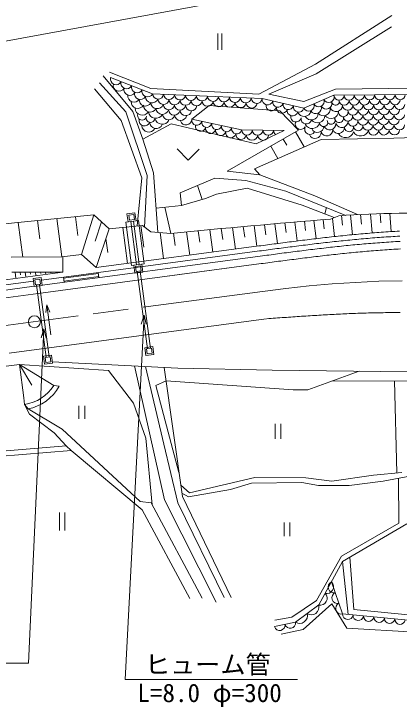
# Model space of a CAD drawing. Units: millimetres, scale not verified. Extents: x 40000 to 680000, y 20000 to 380000.
# Drawn here: x 195071 to 233385, y 271805 to 340685 of the extents above; entities that cross this region are included whole.
import ezdxf
from ezdxf.enums import TextEntityAlignment as Align

# ---------------------------------------------------------------- set-up
doc = ezdxf.new("R2010")
doc.units = ezdxf.units.MM
doc.header["$LTSCALE"] = 1000
doc.linetypes.add('CHAIN', pattern=[18.5, 12, -1.5, 3.5, -1.5])
for name, color, linetype, lineweight in [('M-BGD', 7, 'Continuous', 13), ('M-BMK', 2, 'CHAIN', 13), ('M-WORK', 1, 'Continuous', 13)]:
    doc.layers.add(name, color=color, linetype=linetype, lineweight=lineweight)
doc.styles.add('ＭＳ ゴシック', font='')
doc.styles.get('ＭＳ ゴシック').set_extended_font_data('MS Gothic')

msp = doc.modelspace()

# ---------------------------------------------------------------- linework, layer by layer
at = {"layer": 'M-BGD'}
msp.add_circle((197113, 310095), 600, dxfattribs=at)
at = {"layer": 'M-BMK'}
msp.add_lwpolyline([(233698, 314166), (231376, 314111), (229055, 314007), (226737, 313856), (224423, 313656), (222114, 313409), (219810, 313114), (191469, 309344)], dxfattribs=at)
at = {"layer": 'M-WORK'}
for p, q in [((75404, 316113), (228402, 344250)), ((225079, 335680), (232662, 340528)), ((232628, 339385), (225117, 334737)), ((215357, 338737), (215357, 337127)), ((215760, 338737), (215760, 337127)), ((219419, 332694), (225079, 335680)), ((204569, 334900), (208700, 333272)), ((203942, 334533), (206887, 330973)), ((208874, 332746), (204686, 334350)), ((225117, 334737), (220424, 332691)), ((203604, 333836), (206205, 330943)), ((227072, 333198), (244535, 333410)), ((203106, 333226), (205737, 330102)), ((208700, 333272), (219419, 332694)), ((219773, 332271), (208874, 332746)), ((223902, 331967), (227072, 333198)), ((244110, 332761), (226900, 332597)), ((223916, 331306), (219773, 332271)), ((220424, 332691), (223902, 331967)), ((226900, 332597), (223916, 331306)), ((212761, 330224), (214485, 331579)), ((214485, 331579), (221533, 331055)), ((206205, 330943), (208336, 324633)), ((206887, 330973), (207905, 328246)), ((221533, 331055), (223380, 329116)), ((205737, 330102), (207784, 324408)), ((217717, 329147), (212761, 330224)), ((210699, 329763), (207905, 328246)), ((219179, 327762), (210699, 329763)), ((223380, 329116), (216270, 325069)), ((221964, 329101), (217717, 329147)), ((221964, 329101), (219179, 327762)), ((223087, 328949), (223936, 327458)), ((223087, 328949), (223936, 327458)), ((242927, 328609), (232847, 328347)), ((207905, 328246), (208967, 324876)), ((225644, 328209), (218996, 325285)), ((221851, 328246), (222203, 327628)), ((221851, 328246), (222203, 327628)), ((232847, 328347), (225644, 328209)), ((211306, 327273), (212419, 326159)), ((212419, 326159), (213511, 327250)), ((220615, 327542), (221319, 326307)), ((220615, 327542), (221319, 326307)), ((218996, 325285), (219519, 324685)), ((208336, 324633), (208077, 319505)), ((208967, 324876), (209383, 318980)), ((216270, 325069), (219519, 324685)), ((219519, 324685), (224998, 322607)), ((207784, 324408), (207320, 319617)), ((215056, 324346), (211594, 322892)), ((218149, 324115), (215056, 324346)), ((222120, 323053), (218149, 324115)), ((213319, 323617), (213791, 322239)), ((215218, 322776), (218288, 323377)), ((218288, 323377), (223744, 321668)), ((228092, 320667), (222120, 323053)), ((211594, 322892), (211732, 321645)), ((214133, 322338), (215218, 322776)), ((224998, 322607), (229244, 320736)), ((211732, 321645), (214133, 322338)), ((211732, 321645), (209213, 321383)), ((210069, 321472), (210676, 318863)), ((223744, 321668), (226937, 320441)), ((226152, 321442), (225998, 320802)), ((191503, 319571), (203041, 320713)), ((199841, 316531), (199333, 320346)), ((201187, 320529), (201437, 318653)), ((201811, 316793), (203041, 320713)), ((203041, 320713), (204541, 319342)), ((206322, 320810), (207115, 320916)), ((206322, 320810), (207115, 320916)), ((206322, 320810), (206428, 320017)), ((206322, 320810), (206428, 320017)), ((206491, 320681), (206986, 320747)), ((206491, 320681), (206986, 320747)), ((206491, 320681), (206557, 320186)), ((206491, 320681), (206557, 320186)), ((206986, 320747), (207052, 320252)), ((206986, 320747), (207052, 320252)), ((207115, 320916), (207221, 320123)), ((207115, 320916), (207221, 320123)), ((226572, 320294), (227380, 320619)), ((226941, 318559), (226745, 320363)), ((227639, 320637), (227736, 319698)), ((228746, 318744), (228558, 320697)), ((229553, 320752), (229638, 319793)), ((230700, 318916), (230550, 320797)), ((231509, 320830), (231575, 319909)), ((232582, 319050), (232470, 320855)), ((195959, 316523), (195501, 319966)), ((197417, 320156), (197659, 318341)), ((203791, 320027), (203151, 318098)), ((204541, 319342), (207861, 319670)), ((207454, 320154), (206195, 319986)), ((207454, 320154), (206195, 319986)), ((206195, 319986), (206768, 315676)), ((206195, 319986), (206768, 315676)), ((206428, 320017), (207221, 320123)), ((206428, 320017), (207221, 320123)), ((206557, 320186), (207052, 320252)), ((206557, 320186), (207052, 320252)), ((206690, 320052), (207264, 315742)), ((206690, 320052), (207264, 315742)), ((206958, 320088), (207531, 315778)), ((206958, 320088), (207531, 315778)), ((207454, 320154), (208027, 315844)), ((207454, 320154), (208027, 315844)), ((207699, 319654), (207984, 317508)), ((207861, 319670), (208677, 319044)), ((219237, 317597), (218964, 319649)), ((219997, 319741), (220130, 318737)), ((221289, 317869), (221031, 319832)), ((222022, 319917), (222146, 318957)), ((223252, 318122), (223015, 320002)), ((223966, 320081), (224079, 319160)), ((225132, 318353), (224918, 320160)), ((225834, 320235), (225937, 319332)), ((204541, 319342), (203256, 315472)), ((206374, 315886), (205896, 319476)), ((208677, 319044), (210676, 318863)), ((209963, 316364), (209618, 318959)), ((212558, 316709), (212251, 319019)), ((213412, 319132), (213562, 317998)), ((214868, 317016), (214572, 319243)), ((215692, 319349), (215837, 318257)), ((217096, 317312), (216811, 319453)), ((217887, 319552), (218027, 318504)), ((204220, 318373), (204408, 316962)), ((210948, 318890), (211111, 317664)), ((203256, 315472), (219214, 317594)), ((197814, 314243), (219280, 317099)), ((194811, 316521), (199828, 316529)), ((197882, 313728), (219349, 316583)), ((199828, 316529), (201811, 316793)), ((199929, 315029), (199926, 316542)), ((201811, 316793), (203256, 315472)), ((197981, 312984), (219447, 315840)), ((208027, 315844), (206768, 315676)), ((208027, 315844), (206768, 315676)), ((207001, 315707), (207794, 315813)), ((207001, 315707), (207794, 315813)), ((207001, 315707), (207107, 314914)), ((207001, 315707), (207107, 314914)), ((207170, 315579), (207665, 315644)), ((207170, 315579), (207665, 315644)), ((207170, 315579), (207235, 315083)), ((207170, 315579), (207235, 315083)), ((207665, 315644), (207731, 315149)), ((207665, 315644), (207731, 315149)), ((207794, 315813), (207900, 315020)), ((207794, 315813), (207900, 315020)), ((210571, 314659), (219447, 315840)), ((193982, 314238), (199929, 315029)), ((194886, 315021), (199929, 315029)), ((195279, 314410), (195197, 315022)), ((195702, 315023), (195738, 314749)), ((196270, 314542), (196206, 315023)), ((196710, 315024), (196738, 314816)), ((197261, 314674), (197215, 315025)), ((197719, 315026), (197738, 314883)), ((198253, 314806), (198223, 315026)), ((198728, 315027), (198738, 314950)), ((199244, 314938), (199232, 315028)), ((200009, 314424), (203479, 314886)), ((203533, 314479), (203464, 314995)), ((207107, 314914), (207900, 315020)), ((207107, 314914), (207900, 315020)), ((207235, 315083), (207731, 315149)), ((207235, 315083), (207731, 315149)), ((208358, 307404), (207335, 315096)), ((208358, 307404), (207335, 315096)), ((208655, 307443), (207632, 315136)), ((208655, 307443), (207632, 315136)), ((187108, 312819), (197021, 314138)), ((196989, 314376), (197782, 314481)), ((196989, 314376), (197782, 314481)), ((196989, 314376), (197095, 313583)), ((196989, 314376), (197095, 313583)), ((197158, 314247), (197653, 314313)), ((197158, 314247), (197653, 314313)), ((197158, 314247), (197224, 313751)), ((197158, 314247), (197224, 313751)), ((197653, 314313), (197719, 313817)), ((197653, 314313), (197719, 313817)), ((197782, 314481), (197888, 313688)), ((197782, 314481), (197888, 313688)), ((200063, 314018), (199995, 314533)), ((200049, 314127), (203518, 314588)), ((187177, 312304), (197089, 313622)), ((197095, 313583), (197888, 313688)), ((197095, 313583), (197888, 313688)), ((197224, 313751), (197719, 313817)), ((197224, 313751), (197719, 313817)), ((198280, 306568), (197323, 313764)), ((198577, 306607), (197620, 313804)), ((190640, 312008), (197981, 312984)), ((198344, 311772), (198740, 308798)), ((208039, 310752), (206144, 274546)), ((208039, 310752), (207742, 309866)), ((208039, 310752), (208242, 309840)), ((194603, 306987), (220173, 310388)), ((198069, 309389), (196522, 276169)), ((198069, 309389), (197777, 308502)), ((198069, 309389), (198276, 308479)), ((208090, 307520), (208883, 307625)), ((208090, 307520), (208883, 307625)), ((208090, 307520), (208883, 307625)), ((208090, 307520), (208196, 306727)), ((208090, 307520), (208196, 306727)), ((208090, 307520), (208196, 306727)), ((208259, 307391), (208754, 307457)), ((208259, 307391), (208754, 307457)), ((208259, 307391), (208754, 307457)), ((208259, 307391), (208325, 306895)), ((208259, 307391), (208325, 306895)), ((208259, 307391), (208325, 306895)), ((208754, 307457), (208820, 306961)), ((208754, 307457), (208820, 306961)), ((208754, 307457), (208820, 306961)), ((208883, 307625), (208989, 306832)), ((208883, 307625), (208989, 306832)), ((208883, 307625), (208989, 306832)), ((198012, 306683), (198805, 306789)), ((198012, 306683), (198805, 306789)), ((198012, 306683), (198118, 305890)), ((198012, 306683), (198118, 305890)), ((198181, 306555), (198677, 306620)), ((198181, 306555), (198677, 306620)), ((198181, 306555), (198247, 306059)), ((198181, 306555), (198247, 306059)), ((198677, 306620), (198742, 306125)), ((198677, 306620), (198742, 306125)), ((198805, 306789), (198911, 305996)), ((198805, 306789), (198911, 305996)), ((208196, 306727), (208989, 306832)), ((208196, 306727), (208989, 306832)), ((208196, 306727), (208989, 306832)), ((208325, 306895), (208820, 306961)), ((208325, 306895), (208820, 306961)), ((208325, 306895), (208820, 306961)), ((182232, 304080), (195625, 305862)), ((195625, 305862), (204486, 305247)), ((195625, 305862), (196066, 302550)), ((195625, 305862), (196854, 303779)), ((199045, 303770), (195625, 305862)), ((198118, 305890), (198911, 305996)), ((198118, 305890), (198911, 305996)), ((198247, 306059), (198742, 306125)), ((198247, 306059), (198742, 306125)), ((198894, 306122), (211373, 305480)), ((204486, 305247), (206979, 302015)), ((210061, 292400), (207080, 305701)), ((209982, 297928), (208164, 305645)), ((211826, 292740), (210023, 305550)), ((211373, 305480), (220772, 305298)), ((211373, 305480), (220772, 305298)), ((220772, 305298), (234233, 305134)), ((220772, 305298), (234233, 305134)), ((224315, 303325), (229409, 305193)), ((199581, 303697), (199045, 303770)), ((210210, 304223), (209174, 303769)), ((209174, 303769), (211490, 295129)), ((210210, 304223), (222853, 303325)), ((226643, 304179), (239689, 304250)), ((232915, 304213), (233149, 295076)), ((222853, 303325), (224315, 303325)), ((196066, 302550), (196121, 301883)), ((196480, 301434), (196120, 301884)), ((196120, 301884), (196638, 300902)), ((201530, 301736), (201530, 300459)), ((202143, 301755), (202143, 300459)), ((206979, 302015), (208203, 298541)), ((196480, 301434), (199869, 299433)), ((196638, 300902), (199065, 299064)), ((221068, 299949), (221068, 298474)), ((221613, 299969), (221613, 298474)), ((199065, 299064), (200273, 297762)), ((199869, 299433), (207626, 292231)), ((208203, 298541), (208815, 291900)), ((191609, 297052), (200273, 297762)), ((200273, 297762), (200767, 297301)), ((211390, 292088), (209982, 297928)), ((191554, 296547), (200767, 297301)), ((207822, 291404), (200767, 297301)), ((226700, 294264), (230840, 294849)), ((230840, 294849), (233656, 295126)), ((231804, 294241), (235159, 294903)), ((212527, 293110), (219036, 294634)), ((218692, 294072), (223694, 294133)), ((219036, 294634), (224115, 294587)), ((223694, 294133), (225356, 293841)), ((224115, 294587), (226700, 294264)), ((228403, 293826), (231804, 294241)), ((233349, 290083), (233333, 294543)), ((211667, 293867), (212527, 293110)), ((216599, 293425), (218692, 294072)), ((225356, 293841), (228403, 293826)), ((211778, 293080), (212444, 292687)), ((212444, 292687), (216599, 293425)), ((207626, 292231), (208711, 292093)), ((208711, 292093), (213812, 282640)), ((215186, 282220), (210061, 292400)), ((215984, 282693), (211390, 292088)), ((216697, 282698), (211826, 292740)), ((212562, 282609), (207822, 291404)), ((199621, 291127), (199621, 289355)), ((200155, 291127), (200155, 289355)), ((221942, 290152), (221942, 288796)), ((222506, 290152), (222506, 288796)), ((227655, 286794), (233349, 290083)), ((234165, 290014), (227763, 286277)), ((225177, 282393), (227655, 286794)), ((228493, 286703), (228886, 281491)), ((227763, 286277), (225383, 281953)), ((227763, 286277), (228311, 281009)), ((226644, 284244), (227763, 281060)), ((222699, 280746), (225177, 282393)), ((225383, 281953), (223081, 280245)), ((223831, 279525), (226693, 282064)), ((226693, 282064), (228194, 279663)), ((227763, 281060), (240367, 279883)), ((228886, 281491), (242426, 280172)), ((221022, 280454), (222699, 280746)), ((223081, 280245), (220988, 279814)), ((228194, 279663), (241513, 278855)), ((221638, 279040), (223831, 279525)), ((179783, 276169), (196522, 276169)), ((206144, 274546), (223264, 274546))]:
    msp.add_line(p, q, dxfattribs=at)
for points in [[(219214, 317594), (219430, 317623), (219646, 317652), (219863, 317680), (220079, 317709), (220296, 317738), (220513, 317767), (220730, 317795), (220947, 317824), (221164, 317853), (221382, 317881), (221600, 317910), (221818, 317938), (222036, 317966), (222254, 317995), (222473, 318023), (222692, 318051), (222911, 318079), (223130, 318107), (223349, 318134), (223569, 318162), (223788, 318189), (224008, 318217), (224228, 318244), (224449, 318271), (224669, 318297), (224890, 318324), (225111, 318350), (225332, 318376), (225553, 318402), (225774, 318428), (225996, 318453), (226218, 318478), (226440, 318503), (226662, 318528), (226885, 318552), (227108, 318577), (227331, 318600), (227554, 318624), (227777, 318647), (228001, 318670), (228225, 318693), (228449, 318715), (228673, 318737), (228897, 318758), (229122, 318779), (229347, 318800), (229572, 318821), (229797, 318841), (230022, 318860), (230248, 318879), (230474, 318898), (230700, 318916), (230926, 318934), (231153, 318952), (231379, 318969), (231606, 318985), (231834, 319001), (232061, 319017), (232288, 319032), (232516, 319046), (232744, 319060), (232972, 319074), (233201, 319087), (233429, 319099)], [(219280, 317099), (219496, 317127), (219712, 317156), (219928, 317185), (220145, 317214), (220361, 317242), (220578, 317271), (220795, 317300), (221012, 317328), (221230, 317357), (221447, 317385), (221665, 317414), (221882, 317442), (222100, 317471), (222318, 317499), (222537, 317527), (222755, 317555), (222974, 317583), (223193, 317611), (223411, 317638), (223631, 317666), (223850, 317693), (224069, 317720), (224289, 317747), (224509, 317774), (224729, 317801), (224949, 317827), (225169, 317854), (225390, 317880), (225611, 317906), (225832, 317931), (226053, 317957), (226274, 317982), (226496, 318007), (226717, 318031), (226939, 318055), (227161, 318079), (227383, 318103), (227606, 318127), (227828, 318150), (228051, 318173), (228274, 318195), (228497, 318217), (228721, 318239), (228944, 318260), (229168, 318282), (229392, 318302), (229616, 318323), (229841, 318342), (230065, 318362), (230290, 318381), (230515, 318400), (230740, 318418), (230965, 318436), (231191, 318453), (231416, 318470), (231642, 318486), (231868, 318502), (232094, 318518), (232321, 318533), (232547, 318547), (232774, 318561), (233001, 318575), (233228, 318587), (233456, 318600)], [(219349, 316583), (219565, 316612), (219781, 316641), (219997, 316669), (220213, 316698), (220430, 316727), (220646, 316755), (220863, 316784), (221080, 316813), (221297, 316841), (221515, 316870), (221732, 316898), (221949, 316927), (222167, 316955), (222385, 316983), (222603, 317011), (222821, 317039), (223039, 317067), (223258, 317095), (223476, 317122), (223695, 317150), (223914, 317177), (224133, 317204), (224352, 317231), (224572, 317258), (224791, 317285), (225011, 317311), (225231, 317337), (225451, 317363), (225671, 317389), (225891, 317415), (226112, 317440), (226332, 317465), (226553, 317490), (226774, 317514), (226995, 317538), (227217, 317562), (227438, 317586), (227660, 317609), (227882, 317633), (228104, 317655), (228326, 317678), (228548, 317700), (228771, 317721), (228994, 317743), (229216, 317764), (229439, 317784), (229663, 317805), (229886, 317824), (230110, 317844), (230333, 317863), (230557, 317881), (230781, 317900), (231006, 317917), (231230, 317935), (231455, 317951), (231679, 317968), (231904, 317984), (232129, 317999), (232355, 318014), (232580, 318028), (232806, 318042), (233031, 318055), (233257, 318068), (233483, 318081)], [(219447, 315840), (219663, 315868), (219879, 315897), (220096, 315926), (220312, 315955), (220528, 315983), (220745, 316012), (220961, 316041), (221178, 316069), (221395, 316098), (221612, 316126), (221829, 316155), (222046, 316183), (222264, 316211), (222481, 316239), (222699, 316267), (222916, 316295), (223134, 316323), (223352, 316351), (223570, 316378), (223788, 316406), (224007, 316433), (224225, 316460), (224444, 316487), (224662, 316514), (224881, 316540), (225100, 316566), (225319, 316593), (225538, 316618), (225758, 316644), (225977, 316670), (226197, 316695), (226417, 316720), (226637, 316744), (226857, 316769), (227077, 316793), (227297, 316817), (227517, 316840), (227738, 316864), (227959, 316886), (228180, 316909), (228401, 316931), (228622, 316953), (228843, 316975), (229065, 316996), (229286, 317017), (229508, 317038), (229730, 317058), (229952, 317077), (230174, 317097), (230396, 317116), (230619, 317134), (230841, 317152), (231064, 317170), (231287, 317187), (231510, 317203), (231733, 317220), (231956, 317235), (232180, 317251), (232403, 317265), (232627, 317280), (232851, 317293), (233075, 317307), (233299, 317319), (233523, 317332)], [(198642, 311055), (198344, 311772), (198245, 311002)], [(220218, 310392), (220435, 310408), (220653, 310424), (220870, 310439), (221087, 310455), (221305, 310470), (221522, 310486), (221739, 310501), (221956, 310517), (222172, 310532), (222389, 310547), (222606, 310562), (222822, 310577), (223038, 310592), (223255, 310606), (223471, 310621), (223687, 310635), (223903, 310650), (224118, 310664), (224334, 310678), (224550, 310691), (224765, 310705), (224980, 310718), (225196, 310732), (225411, 310745), (225626, 310757), (225840, 310770), (226055, 310782), (226270, 310794), (226484, 310806), (226699, 310817), (226913, 310829), (227127, 310840), (227341, 310850), (227555, 310861), (227769, 310871), (227982, 310881), (228196, 310890), (228409, 310900), (228622, 310908), (228835, 310917), (229048, 310925), (229261, 310933), (229474, 310940), (229686, 310947), (229899, 310954), (230111, 310960), (230323, 310966), (230535, 310972), (230747, 310977), (230959, 310982), (231170, 310986), (231382, 310990), (231593, 310993), (231804, 310996), (232015, 310999), (232226, 311001), (232436, 311002), (232647, 311003), (232857, 311004), (233067, 311004), (233277, 311004), (233487, 311003)]]:
    msp.add_lwpolyline(points, dxfattribs=at)
for centre, radius, start, end in [((205233, 334209), 564, 165.57425, 332.51419), ((205531, 333576), 573, 165.87875, 331.2184), ((206279, 333808), 564, 165.57425, 332.51419), ((207326, 333407), 564, 165.57425, 332.51419), ((206589, 333160), 573, 165.87875, 331.2184), ((207647, 332744), 573, 165.87875, 331.2184), ((208373, 333006), 564, 165.57425, 332.51419), ((209421, 332770), 548, 182.48478, 352.52256), ((210511, 332722), 548, 182.48478, 352.52256), ((207012, 332523), 611, 171.91928, 330.94557), ((208151, 332140), 611, 171.91928, 330.94557), ((208807, 332499), 659, 182.63796, 334.74217), ((209953, 332245), 550, 182.79938, 352.2931), ((211048, 332198), 550, 182.79938, 352.2931), ((211600, 332675), 548, 182.48478, 352.52256), ((212143, 332151), 550, 182.79938, 352.2931), ((212690, 332627), 548, 182.48478, 352.52256), ((213238, 332104), 550, 182.79938, 352.2931), ((213780, 332580), 548, 182.48478, 352.52256), ((214333, 332057), 550, 182.79938, 352.2931), ((214870, 332532), 548, 182.48478, 352.52256), ((215960, 332485), 548, 182.48478, 352.52256), ((217050, 332437), 548, 182.48478, 352.52256), ((218140, 332389), 548, 182.48478, 352.52256), ((219230, 332342), 548, 182.48478, 352.52256), ((220298, 332182), 533, 170.40797, 343.36294), ((221334, 331941), 533, 170.40797, 343.36294), ((225390, 331992), 544, 208.02496, 18.78442), ((226385, 332422), 544, 208.02496, 18.78442), ((227051, 331976), 368, 181.52991, 20.13618), ((227406, 332608), 506, 181.24951, 359.83804), ((227904, 332114), 507, 181.3411, 359.74655), ((228419, 332618), 506, 181.24951, 359.83804), ((228917, 332124), 507, 181.3411, 359.74655), ((229431, 332628), 506, 181.24951, 359.83804), ((229931, 332133), 507, 181.3411, 359.74655), ((230443, 332637), 506, 181.24951, 359.83804), ((230945, 332143), 507, 181.3411, 359.74655), ((231456, 332647), 506, 181.24951, 359.83804), ((231959, 332153), 507, 181.3411, 359.74655), ((232468, 332656), 506, 181.24951, 359.83804), ((232973, 332162), 507, 181.3411, 359.74655), ((233480, 332666), 506, 181.24951, 359.83804), ((207393, 331959), 669, 178.24493, 328.95951), ((207851, 331341), 719, 181.52565, 326.02754), ((208635, 331594), 669, 178.24493, 328.95951), ((209319, 331899), 636, 184.99719, 340.35), ((210479, 331722), 562, 183.70528, 351.02812), ((211595, 331670), 562, 183.70528, 351.02812), ((212711, 331619), 562, 183.70528, 351.02812), ((215429, 332010), 550, 182.79938, 352.2931), ((216524, 331963), 550, 182.79938, 352.2931), ((217619, 331916), 550, 182.79938, 352.2931), ((218714, 331869), 550, 182.79938, 352.2931), ((220679, 331587), 540, 171.0315, 342.5232), ((221728, 331340), 540, 171.0315, 342.5232), ((222369, 331699), 533, 170.40797, 343.36294), ((223405, 331458), 533, 170.40797, 343.36294), ((224396, 331561), 544, 208.02496, 18.78442), ((225093, 331343), 574, 211.20379, 16.47369), ((225859, 331235), 674, 219.20333, 9.25216), ((226134, 331803), 574, 211.20379, 16.47369), ((227107, 331618), 645, 205.24407, 359.32384), ((228268, 331632), 516, 182.37407, 358.75944), ((229300, 331642), 516, 182.37407, 358.75944), ((230332, 331653), 516, 182.37407, 358.75944), ((231364, 331663), 516, 182.37407, 358.75944), ((232396, 331673), 516, 182.37407, 358.75944), ((233428, 331683), 516, 182.37407, 358.75944), ((207820, 330569), 441, 157.58795, 353.07921), ((209194, 331061), 756, 189.29375, 329.68459), ((209837, 331329), 634, 187.27829, 342.94091), ((210458, 330765), 617, 188.01063, 346.16065), ((211022, 331202), 582, 185.81002, 349.59565), ((212173, 331156), 582, 185.81002, 349.59565), ((222777, 331094), 540, 171.0315, 342.5232), ((223931, 331171), 683, 200.52915, 349.44352), ((224646, 330830), 691, 210.27162, 358.2153), ((226611, 331028), 754, 217.39035, 357.97476), ((227832, 330934), 471, 171.80291, 22.22939), ((228784, 331135), 517, 182.47221, 358.73148), ((229817, 331146), 517, 182.47221, 358.73148), ((230294, 330641), 518, 182.58488, 358.6944), ((230850, 331157), 517, 182.47221, 358.73148), ((231329, 330652), 518, 182.58488, 358.6944), ((231884, 331168), 517, 182.47221, 358.73148), ((232363, 330664), 518, 182.58488, 358.6944), ((232917, 331178), 517, 182.47221, 358.73148), ((233398, 330675), 518, 182.58488, 358.6944), ((208057, 330079), 529, 168.67394, 342.38547), ((208665, 330348), 441, 157.58795, 353.07921), ((209828, 330449), 742, 192.01714, 333.9334), ((211653, 330692), 601, 187.11026, 347.78123), ((212194, 330206), 568, 195.51614, 1.80233), ((213258, 330124), 507, 168.54511, 346.92535), ((214249, 329908), 507, 168.54511, 346.92535), ((223119, 330476), 526, 171.39515, 345.77317), ((223582, 329732), 532, 155.72547, 328.75745), ((224149, 330268), 526, 171.39515, 345.77317), ((225258, 330597), 754, 217.39035, 357.97476), ((225880, 329880), 400, 182.9132, 31.74637), ((226621, 330111), 400, 182.9132, 31.74637), ((227414, 330347), 454, 183.16018, 14.9376), ((227679, 330025), 627, 203.27022, 359.87289), ((228305, 330489), 454, 183.16018, 14.9376), ((228795, 330012), 489, 178.57521, 12.34237), ((229260, 330629), 518, 182.58488, 358.6944), ((229787, 330136), 514, 182.1366, 358.96684), ((230815, 330146), 514, 182.1366, 358.96684), ((231843, 330155), 514, 182.1366, 358.96684), ((232871, 330165), 514, 182.1366, 358.96684), ((208478, 329615), 683, 182.19184, 331.12966), ((209229, 329967), 670, 184.11242, 334.75583), ((213638, 329525), 510, 169.43183, 347.17274), ((214639, 329316), 512, 169.24591, 346.46147), ((215240, 329693), 507, 168.54511, 346.92535), ((216232, 329477), 507, 168.54511, 346.92535), ((217223, 329262), 507, 168.54511, 346.92535), ((224522, 329237), 532, 155.72547, 328.75745), ((224741, 330049), 763, 205.99336, 345.63789), ((225272, 329533), 627, 203.27022, 359.87289), ((226476, 329779), 627, 203.27022, 359.87289), ((227344, 329401), 600, 201.60684, 2.43385), ((228400, 329433), 457, 180.82383, 11.67291), ((229304, 329532), 457, 180.82383, 11.67291), ((230274, 329652), 522, 182.96285, 358.04024), ((231317, 329661), 522, 182.96285, 358.04024), ((232361, 329670), 522, 182.96285, 358.04024), ((233405, 329679), 522, 182.96285, 358.04024), ((215640, 329100), 512, 169.24591, 346.46147), ((216642, 328885), 512, 169.24591, 346.46147), ((217660, 328726), 521, 175.73248, 351.15916), ((218248, 329173), 532, 182.81861, 355.93588), ((218754, 328722), 585, 187.46696, 350.79033), ((219310, 329162), 532, 182.81861, 355.93588), ((219864, 328653), 534, 182.65184, 355.45426), ((220372, 329150), 532, 182.81861, 355.93588), ((221434, 329139), 532, 182.81861, 235.40787), ((225030, 328908), 600, 201.60684, 2.43385), ((226187, 329155), 600, 201.60684, 2.43385), ((228061, 329189), 808, 208.74904, 343.93134), ((229546, 329354), 808, 208.74904, 343.93134), ((230840, 329154), 518, 182.55662, 358.48604), ((231876, 329163), 518, 182.55662, 358.48604), ((232912, 329173), 518, 182.55662, 358.48604), ((289709, -470055), 792867, 94.56733, 95.72071), ((234535, 221458), 99419, 87.20951, 94.12726), ((195625, 305862), 4009, 277.09426, 328.54652), ((195625, 305862), 4509, 280.9193, 331.30827), ((226173, 283757), 678, 256.36867, 45.97655), ((226893, 283735), 566, 116.09377, 282.62669), ((225543, 282611), 678, 256.36867, 45.97655), ((227266, 282674), 566, 116.09377, 282.62669), ((224651, 281737), 763, 236.75335, 16.39271), ((227639, 281613), 566, 116.09377, 282.62669), ((223500, 280883), 763, 236.75335, 16.39271), ((228284, 281033), 522, 177.03561, 352.29175), ((229322, 280936), 522, 177.03561, 352.29175), ((230359, 280839), 522, 177.03561, 352.29175), ((231397, 280742), 522, 177.03561, 352.29175), ((232435, 280645), 522, 177.03561, 352.29175), ((233473, 280548), 522, 177.03561, 352.29175), ((221504, 279957), 536, 195.42962, 7.81472), ((222551, 280172), 536, 195.42962, 7.81472)]:
    msp.add_arc(centre, radius, start, end, dxfattribs=at)

# ---------------------------------------------------------------- texts
at = {"layer": 'M-WORK', "style": 'ＭＳ ゴシック'}
for s, p in [('ヒューム管', (208110, 274575)), ('L=8.0 φ=300', (207352, 271754))]:
    msp.add_text(s, height=1833, dxfattribs=at).set_placement(p, align=Align.BOTTOM_LEFT)

doc.saveas('drawing.dxf')
